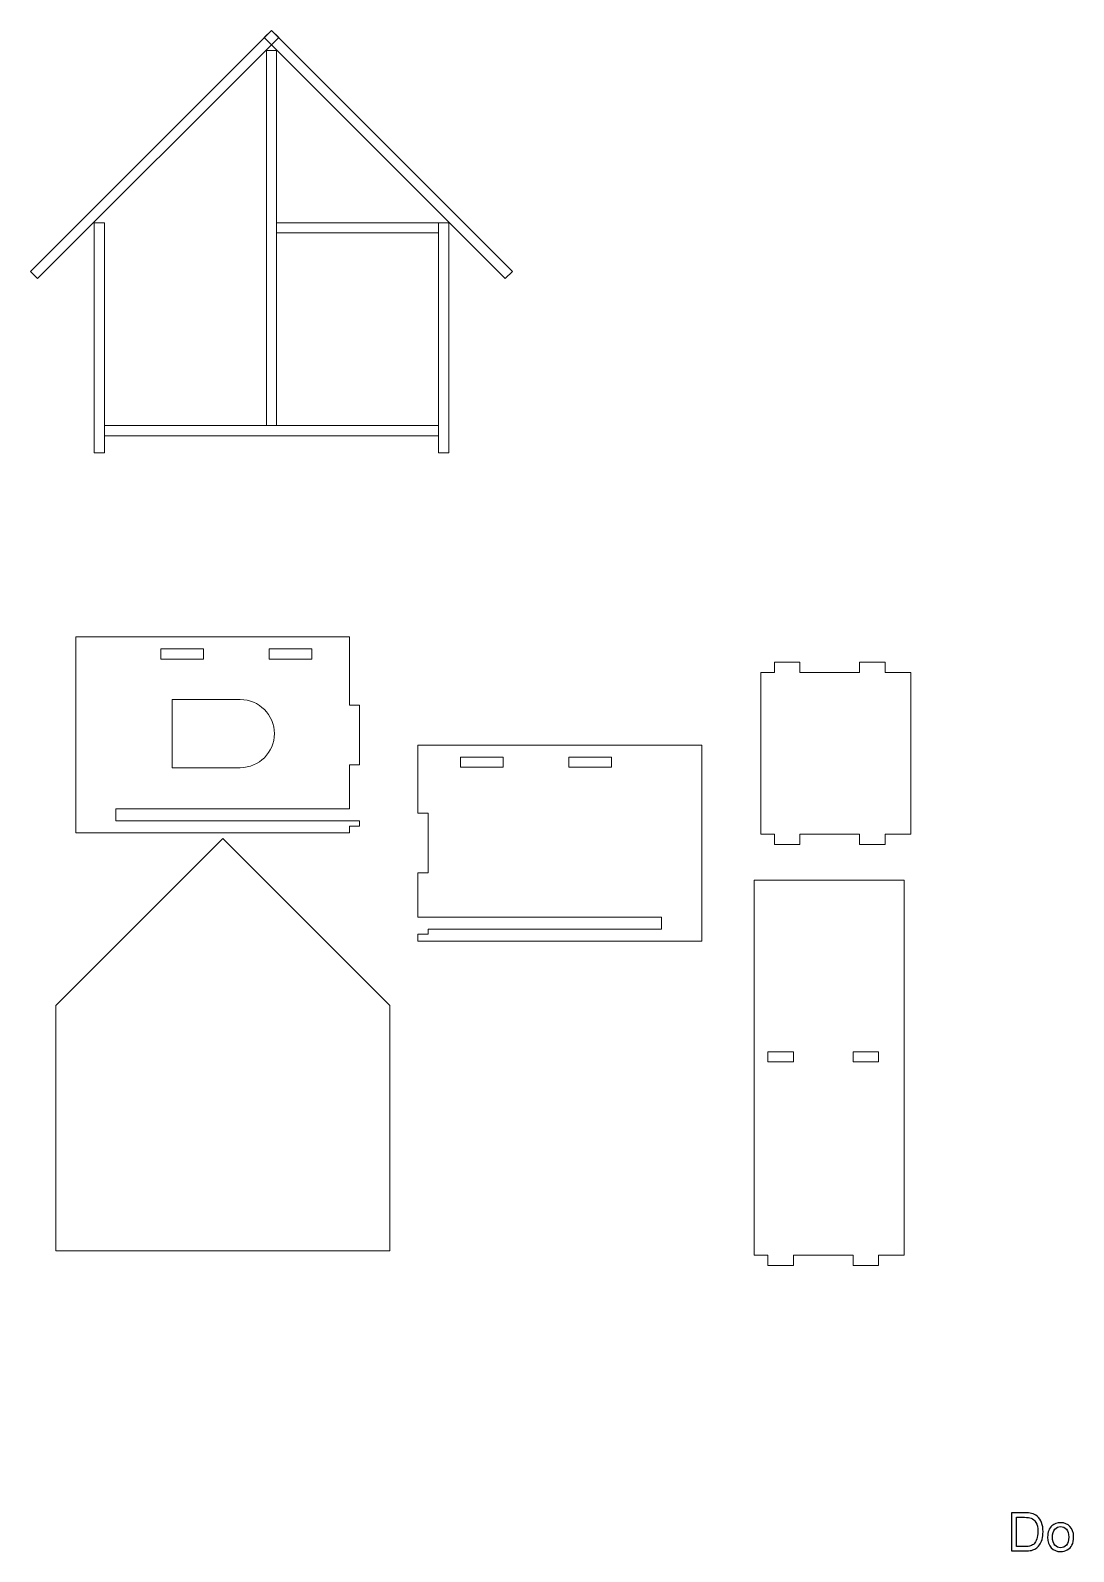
# Model space of a CAD drawing. Header units: millimetres. Extents: x -310 to 676, y -419 to 250.
# Drawn here: x -310 to 149, y -419 to 250 of the extents above; entities that cross this region are included whole.
import ezdxf

# ---------------------------------------------------------------- set-up
doc = ezdxf.new("R2010")
doc.units = ezdxf.units.MM
doc.header["$MEASUREMENT"] = 0
doc.layers.add('Layer 1', color=7, linetype='Continuous')

msp = doc.modelspace()

# ---------------------------------------------------------------- linework, layer by layer
at = {"layer": 'Layer 1', "lineweight": 5}
for points, knots in [([(-310.2408, 144.0014), (-310.2408, 144.0014), (-307.0589, 140.8192), (-307.0589, 140.8192), (-307.0589, 140.8192), (-307.0589, 140.8192), (-200.9922, 246.8853), (-200.9922, 246.8853), (-200.9922, 246.8853), (-200.9922, 246.8853), (-204.1744, 250.0654), (-204.1744, 250.0654), (-204.1744, 250.0654), (-204.1744, 250.0654), (-310.2408, 144.0014), (-310.2408, 144.0014)], [0, 0, 0, 0, 0.2, 0.2, 0.2, 0.2, 0.4, 0.4, 0.4, 0.4, 0.6, 0.6, 0.6, 0.6, 1, 1, 1, 1]), ([(-98.1078, 144.0014), (-98.1078, 144.0014), (-101.2895, 140.8192), (-101.2895, 140.8192), (-101.2895, 140.8192), (-101.2895, 140.8192), (-207.3561, 246.8853), (-207.3561, 246.8853), (-207.3561, 246.8853), (-207.3561, 246.8853), (-204.1744, 250.0654), (-204.1744, 250.0654), (-204.1744, 250.0654), (-204.1744, 250.0654), (-98.1078, 144.0014), (-98.1078, 144.0014)], [0, 0, 0, 0, 0.2, 0.2, 0.2, 0.2, 0.4, 0.4, 0.4, 0.4, 0.6, 0.6, 0.6, 0.6, 1, 1, 1, 1]), ([(-206.4243, 76.1628), (-206.4243, 76.1628), (-201.9236, 76.1628), (-201.9236, 76.1628), (-201.9236, 76.1628), (-201.9236, 76.1628), (-201.9236, 241.1644), (-201.9236, 241.1644), (-201.9236, 241.1644), (-201.9236, 241.1644), (-206.4243, 241.1644), (-206.4243, 241.1644), (-206.4243, 241.1644), (-206.4243, 241.1644), (-206.4243, 76.1628), (-206.4243, 76.1628)], [0, 0, 0, 0, 0.2, 0.2, 0.2, 0.2, 0.4, 0.4, 0.4, 0.4, 0.6, 0.6, 0.6, 0.6, 1, 1, 1, 1]), ([(-282.1741, 64.1628), (-282.1741, 64.1628), (-277.6748, 64.1628), (-277.6748, 64.1628), (-277.6748, 64.1628), (-277.6748, 64.1628), (-277.6748, 165.4133), (-277.6748, 165.4133), (-277.6748, 165.4133), (-277.6748, 165.4133), (-282.1741, 165.4133), (-282.1741, 165.4133), (-282.1741, 165.4133), (-282.1741, 165.4133), (-282.1741, 64.1628), (-282.1741, 64.1628)], [0, 0, 0, 0, 0.2, 0.2, 0.2, 0.2, 0.4, 0.4, 0.4, 0.4, 0.6, 0.6, 0.6, 0.6, 1, 1, 1, 1]), ([(-201.924, 160.914), (-201.924, 160.914), (-130.6737, 160.914), (-130.6737, 160.914), (-130.6737, 160.914), (-130.6737, 160.914), (-130.6737, 165.4133), (-130.6737, 165.4133), (-130.6737, 165.4133), (-130.6737, 165.4133), (-201.924, 165.4133), (-201.924, 165.4133), (-201.924, 165.4133), (-201.924, 165.4133), (-201.924, 160.914), (-201.924, 160.914)], [0, 0, 0, 0, 0.2, 0.2, 0.2, 0.2, 0.4, 0.4, 0.4, 0.4, 0.6, 0.6, 0.6, 0.6, 1, 1, 1, 1]), ([(-130.6737, 64.1628), (-130.6737, 64.1628), (-126.1744, 64.1628), (-126.1744, 64.1628), (-126.1744, 64.1628), (-126.1744, 64.1628), (-126.1744, 165.4133), (-126.1744, 165.4133), (-126.1744, 165.4133), (-126.1744, 165.4133), (-130.6737, 165.4133), (-130.6737, 165.4133), (-130.6737, 165.4133), (-130.6737, 165.4133), (-130.6737, 64.1628), (-130.6737, 64.1628)], [0, 0, 0, 0, 0.2, 0.2, 0.2, 0.2, 0.4, 0.4, 0.4, 0.4, 0.6, 0.6, 0.6, 0.6, 1, 1, 1, 1]), ([(-277.6749, 71.6635), (-277.6749, 71.6635), (-130.674, 71.6635), (-130.674, 71.6635), (-130.674, 71.6635), (-130.674, 71.6635), (-130.674, 76.1628), (-130.674, 76.1628), (-130.674, 76.1628), (-130.674, 76.1628), (-277.6749, 76.1628), (-277.6749, 76.1628), (-277.6749, 76.1628), (-277.6749, 76.1628), (-277.6749, 71.6635), (-277.6749, 71.6635)], [0, 0, 0, 0, 0.2, 0.2, 0.2, 0.2, 0.4, 0.4, 0.4, 0.4, 0.6, 0.6, 0.6, 0.6, 1, 1, 1, 1]), ([(-290.3309, -16.9111), (-290.3309, -16.9111), (-169.886, -16.9111), (-169.886, -16.9111), (-169.886, -16.9111), (-169.886, -16.9111), (-169.886, -46.9112), (-169.886, -46.9112), (-169.886, -46.9112), (-169.886, -46.9112), (-165.3867, -46.9112), (-165.3867, -46.9112), (-165.3867, -46.9112), (-165.3867, -46.9112), (-165.3867, -73.1615), (-165.3867, -73.1615), (-165.3867, -73.1615), (-165.3867, -73.1615), (-169.886, -73.1615), (-169.886, -73.1615), (-169.886, -73.1615), (-169.886, -73.1615), (-169.9162, -92.6304), (-169.9162, -92.6304), (-169.9162, -92.6304), (-169.9162, -92.6304), (-272.6671, -92.6304), (-272.6671, -92.6304), (-272.6671, -92.6304), (-272.6671, -92.6304), (-272.6464, -97.9114), (-272.6464, -97.9114), (-272.6464, -97.9114), (-272.6464, -97.9114), (-165.3963, -97.9114), (-165.3963, -97.9114), (-165.3963, -97.9114), (-165.3963, -97.9114), (-165.4169, -100.156), (-165.4169, -100.156), (-165.4169, -100.156), (-165.4169, -100.156), (-169.9162, -100.156), (-169.9162, -100.156), (-169.9162, -100.156), (-169.9162, -100.156), (-169.886, -103.1617), (-169.886, -103.1617), (-169.886, -103.1617), (-169.886, -103.1617), (-290.3309, -103.1617), (-290.3309, -103.1617), (-290.3309, -103.1617), (-290.3309, -103.1617), (-290.3309, -16.9111), (-290.3309, -16.9111)], [0, 0, 0, 0, 0.06666667, 0.06666667, 0.06666667, 0.06666667, 0.13333333, 0.13333333, 0.13333333, 0.13333333, 0.2, 0.2, 0.2, 0.2, 0.26666667, 0.26666667, 0.26666667, 0.26666667, 0.33333333, 0.33333333, 0.33333333, 0.33333333, 0.4, 0.4, 0.4, 0.4, 0.46666667, 0.46666667, 0.46666667, 0.46666667, 0.53333333, 0.53333333, 0.53333333, 0.53333333, 0.6, 0.6, 0.6, 0.6, 0.66666667, 0.66666667, 0.66666667, 0.66666667, 0.73333333, 0.73333333, 0.73333333, 0.73333333, 0.8, 0.8, 0.8, 0.8, 0.86666667, 0.86666667, 0.86666667, 0.86666667, 1, 1, 1, 1]), ([(-252.8314, -26.6611), (-252.8314, -26.6611), (-234.0808, -26.6611), (-234.0808, -26.6611), (-234.0808, -26.6611), (-234.0808, -26.6611), (-234.0808, -22.1613), (-234.0808, -22.1613), (-234.0808, -22.1613), (-234.0808, -22.1613), (-252.8314, -22.1613), (-252.8314, -22.1613), (-252.8314, -22.1613), (-252.8314, -22.1613), (-252.8314, -26.6611), (-252.8314, -26.6611)], [0, 0, 0, 0, 0.2, 0.2, 0.2, 0.2, 0.4, 0.4, 0.4, 0.4, 0.6, 0.6, 0.6, 0.6, 1, 1, 1, 1]), ([(-205.1364, -26.6611), (-205.1364, -26.6611), (-186.3868, -26.6611), (-186.3868, -26.6611), (-186.3868, -26.6611), (-186.3868, -26.6611), (-186.3868, -22.1613), (-186.3868, -22.1613), (-186.3868, -22.1613), (-186.3868, -22.1613), (-205.1364, -22.1613), (-205.1364, -22.1613), (-205.1364, -22.1613), (-205.1364, -22.1613), (-205.1364, -26.6611), (-205.1364, -26.6611)], [0, 0, 0, 0, 0.2, 0.2, 0.2, 0.2, 0.4, 0.4, 0.4, 0.4, 0.6, 0.6, 0.6, 0.6, 1, 1, 1, 1]), ([(11.1367, -32.4987), (11.1367, -32.4987), (17.1062, -32.4987), (17.1062, -32.4987), (17.1062, -32.4987), (17.1062, -32.4987), (17.1062, -27.9978), (17.1062, -27.9978), (17.1062, -27.9978), (17.1062, -27.9978), (28.3551, -27.9978), (28.3551, -27.9978), (28.3551, -27.9978), (28.3551, -27.9978), (28.3551, -32.4987), (28.3551, -32.4987), (28.3551, -32.4987), (28.3551, -32.4987), (54.6054, -32.4987), (54.6054, -32.4987), (54.6054, -32.4987), (54.6054, -32.4987), (54.6054, -27.9978), (54.6054, -27.9978), (54.6054, -27.9978), (54.6054, -27.9978), (65.8559, -27.9978), (65.8559, -27.9978), (65.8559, -27.9978), (65.8559, -27.9978), (65.8559, -32.4987), (65.8559, -32.4987), (65.8559, -32.4987), (65.8559, -32.4987), (77.1059, -32.4987), (77.1059, -32.4987), (77.1059, -32.4987), (77.1059, -32.4987), (77.1059, -103.7489), (77.1059, -103.7489), (77.1059, -103.7489), (77.1059, -103.7489), (65.8559, -103.7489), (65.8559, -103.7489), (65.8559, -103.7489), (65.8559, -103.7489), (65.8559, -108.2477), (65.8559, -108.2477), (65.8559, -108.2477), (65.8559, -108.2477), (54.6054, -108.2477), (54.6054, -108.2477), (54.6054, -108.2477), (54.6054, -108.2477), (54.6054, -103.7489), (54.6054, -103.7489), (54.6054, -103.7489), (54.6054, -103.7489), (28.3551, -103.7489), (28.3551, -103.7489), (28.3551, -103.7489), (28.3551, -103.7489), (28.3551, -108.2477), (28.3551, -108.2477), (28.3551, -108.2477), (28.3551, -108.2477), (17.1062, -108.2477), (17.1062, -108.2477), (17.1062, -108.2477), (17.1062, -108.2477), (17.1062, -103.7489), (17.1062, -103.7489), (17.1062, -103.7489), (17.1062, -103.7489), (11.1367, -103.7489), (11.1367, -103.7489), (11.1367, -103.7489), (11.1367, -103.7489), (11.1367, -32.4987), (11.1367, -32.4987)], [0, 0, 0, 0, 0.04761905, 0.04761905, 0.04761905, 0.04761905, 0.0952381, 0.0952381, 0.0952381, 0.0952381, 0.14285714, 0.14285714, 0.14285714, 0.14285714, 0.19047619, 0.19047619, 0.19047619, 0.19047619, 0.23809524, 0.23809524, 0.23809524, 0.23809524, 0.28571429, 0.28571429, 0.28571429, 0.28571429, 0.33333333, 0.33333333, 0.33333333, 0.33333333, 0.38095238, 0.38095238, 0.38095238, 0.38095238, 0.42857143, 0.42857143, 0.42857143, 0.42857143, 0.47619048, 0.47619048, 0.47619048, 0.47619048, 0.52380952, 0.52380952, 0.52380952, 0.52380952, 0.57142857, 0.57142857, 0.57142857, 0.57142857, 0.61904762, 0.61904762, 0.61904762, 0.61904762, 0.66666667, 0.66666667, 0.66666667, 0.66666667, 0.71428571, 0.71428571, 0.71428571, 0.71428571, 0.76190476, 0.76190476, 0.76190476, 0.76190476, 0.80952381, 0.80952381, 0.80952381, 0.80952381, 0.85714286, 0.85714286, 0.85714286, 0.85714286, 0.9047619, 0.9047619, 0.9047619, 0.9047619, 1, 1, 1, 1]), ([(-202.8854, -59.4512), (-202.8854, -67.7019), (-209.6367, -74.4516), (-217.8858, -74.4516), (-217.8858, -74.4516), (-217.8858, -74.4516), (-247.8859, -74.4516), (-247.8859, -74.4516), (-247.8859, -74.4516), (-247.8859, -74.4516), (-247.8859, -44.4514), (-247.8859, -44.4514), (-247.8859, -44.4514), (-247.8859, -44.4514), (-217.8858, -44.4514), (-217.8858, -44.4514), (-217.8858, -44.4514), (-209.6367, -44.4514), (-202.8854, -51.2011), (-202.8854, -59.4512)], [0, 0, 0, 0, 0.16666667, 0.16666667, 0.16666667, 0.16666667, 0.33333333, 0.33333333, 0.33333333, 0.33333333, 0.5, 0.5, 0.5, 0.5, 0.66666667, 0.66666667, 0.66666667, 0.66666667, 1, 1, 1, 1]), ([(-139.7231, -150.7868), (-139.7231, -150.7868), (-14.7787, -150.7868), (-14.7787, -150.7868), (-14.7787, -150.7868), (-14.7787, -150.7868), (-14.7787, -64.5362), (-14.7787, -64.5362), (-14.7787, -64.5362), (-14.7787, -64.5362), (-139.7231, -64.5362), (-139.7231, -64.5362), (-139.7231, -64.5362), (-139.7231, -64.5362), (-139.7231, -94.5363), (-139.7231, -94.5363), (-139.7231, -94.5363), (-139.7231, -94.5363), (-135.2239, -94.5363), (-135.2239, -94.5363), (-135.2239, -94.5363), (-135.2239, -94.5363), (-135.2239, -120.7866), (-135.2239, -120.7866), (-135.2239, -120.7866), (-135.2239, -120.7866), (-139.7231, -120.7866), (-139.7231, -120.7866), (-139.7231, -120.7866), (-139.7231, -120.7866), (-139.7533, -140.2555), (-139.7533, -140.2555), (-139.7533, -140.2555), (-139.7533, -140.2555), (-32.5037, -140.2555), (-32.5037, -140.2555), (-32.5037, -140.2555), (-32.5037, -140.2555), (-32.5037, -145.5063), (-32.5037, -145.5063), (-32.5037, -145.5063), (-32.5037, -145.5063), (-135.2541, -145.5063), (-135.2541, -145.5063), (-135.2541, -145.5063), (-135.2541, -145.5063), (-135.2541, -147.7811), (-135.2541, -147.7811), (-135.2541, -147.7811), (-135.2541, -147.7811), (-139.7533, -147.7811), (-139.7533, -147.7811), (-139.7533, -147.7811), (-139.7533, -147.7811), (-139.7231, -150.7868), (-139.7231, -150.7868)], [0, 0, 0, 0, 0.06666667, 0.06666667, 0.06666667, 0.06666667, 0.13333333, 0.13333333, 0.13333333, 0.13333333, 0.2, 0.2, 0.2, 0.2, 0.26666667, 0.26666667, 0.26666667, 0.26666667, 0.33333333, 0.33333333, 0.33333333, 0.33333333, 0.4, 0.4, 0.4, 0.4, 0.46666667, 0.46666667, 0.46666667, 0.46666667, 0.53333333, 0.53333333, 0.53333333, 0.53333333, 0.6, 0.6, 0.6, 0.6, 0.66666667, 0.66666667, 0.66666667, 0.66666667, 0.73333333, 0.73333333, 0.73333333, 0.73333333, 0.8, 0.8, 0.8, 0.8, 0.86666667, 0.86666667, 0.86666667, 0.86666667, 1, 1, 1, 1]), ([(-120.9735, -74.2862), (-120.9735, -74.2862), (-102.2239, -74.2862), (-102.2239, -74.2862), (-102.2239, -74.2862), (-102.2239, -74.2862), (-102.2239, -69.787), (-102.2239, -69.787), (-102.2239, -69.787), (-102.2239, -69.787), (-120.9735, -69.787), (-120.9735, -69.787), (-120.9735, -69.787), (-120.9735, -69.787), (-120.9735, -74.2862), (-120.9735, -74.2862)], [0, 0, 0, 0, 0.2, 0.2, 0.2, 0.2, 0.4, 0.4, 0.4, 0.4, 0.6, 0.6, 0.6, 0.6, 1, 1, 1, 1]), ([(-73.2784, -74.2862), (-73.2784, -74.2862), (-54.5283, -74.2862), (-54.5283, -74.2862), (-54.5283, -74.2862), (-54.5283, -74.2862), (-54.5283, -69.787), (-54.5283, -69.787), (-54.5283, -69.787), (-54.5283, -69.787), (-73.2784, -69.787), (-73.2784, -69.787), (-73.2784, -69.787), (-73.2784, -69.787), (-73.2784, -74.2862), (-73.2784, -74.2862)], [0, 0, 0, 0, 0.2, 0.2, 0.2, 0.2, 0.4, 0.4, 0.4, 0.4, 0.6, 0.6, 0.6, 0.6, 1, 1, 1, 1]), ([(8.2603, -124.0181), (8.2603, -124.0181), (74.2285, -124.0181), (74.2285, -124.0181), (74.2285, -124.0181), (74.2285, -124.0181), (74.2285, -289.018), (74.2285, -289.018), (74.2285, -289.018), (74.2285, -289.018), (62.9801, -289.018), (62.9801, -289.018), (62.9801, -289.018), (62.9801, -289.018), (62.9801, -293.5187), (62.9801, -293.5187), (62.9801, -293.5187), (62.9801, -293.5187), (51.7296, -293.5187), (51.7296, -293.5187), (51.7296, -293.5187), (51.7296, -293.5187), (51.7296, -289.018), (51.7296, -289.018), (51.7296, -289.018), (51.7296, -289.018), (25.4793, -289.018), (25.4793, -289.018), (25.4793, -289.018), (25.4793, -289.018), (25.4793, -293.5187), (25.4793, -293.5187), (25.4793, -293.5187), (25.4793, -293.5187), (14.2287, -293.5187), (14.2287, -293.5187), (14.2287, -293.5187), (14.2287, -293.5187), (14.2287, -289.018), (14.2287, -289.018), (14.2287, -289.018), (14.2287, -289.018), (8.2603, -289.018), (8.2603, -289.018), (8.2603, -289.018), (8.2603, -289.018), (8.2603, -124.0181), (8.2603, -124.0181)], [0, 0, 0, 0, 0.07692308, 0.07692308, 0.07692308, 0.07692308, 0.15384615, 0.15384615, 0.15384615, 0.15384615, 0.23076923, 0.23076923, 0.23076923, 0.23076923, 0.30769231, 0.30769231, 0.30769231, 0.30769231, 0.38461538, 0.38461538, 0.38461538, 0.38461538, 0.46153846, 0.46153846, 0.46153846, 0.46153846, 0.53846154, 0.53846154, 0.53846154, 0.53846154, 0.61538462, 0.61538462, 0.61538462, 0.61538462, 0.69230769, 0.69230769, 0.69230769, 0.69230769, 0.76923077, 0.76923077, 0.76923077, 0.76923077, 0.84615385, 0.84615385, 0.84615385, 0.84615385, 1, 1, 1, 1]), ([(25.4793, -203.9791), (25.4793, -203.9791), (14.2287, -203.9791), (14.2287, -203.9791), (14.2287, -203.9791), (14.2287, -203.9791), (14.2287, -199.4782), (14.2287, -199.4782), (14.2287, -199.4782), (14.2287, -199.4782), (25.4793, -199.4782), (25.4793, -199.4782), (25.4793, -199.4782), (25.4793, -199.4782), (25.4793, -203.9791), (25.4793, -203.9791)], [0, 0, 0, 0, 0.2, 0.2, 0.2, 0.2, 0.4, 0.4, 0.4, 0.4, 0.6, 0.6, 0.6, 0.6, 1, 1, 1, 1]), ([(62.9801, -203.9791), (62.9801, -203.9791), (51.7296, -203.9791), (51.7296, -203.9791), (51.7296, -203.9791), (51.7296, -203.9791), (51.7296, -199.4782), (51.7296, -199.4782), (51.7296, -199.4782), (51.7296, -199.4782), (62.9801, -199.4782), (62.9801, -199.4782), (62.9801, -199.4782), (62.9801, -199.4782), (62.9801, -203.9791), (62.9801, -203.9791)], [0, 0, 0, 0, 0.2, 0.2, 0.2, 0.2, 0.4, 0.4, 0.4, 0.4, 0.6, 0.6, 0.6, 0.6, 1, 1, 1, 1])]:
    msp.add_open_spline(points, degree=3, knots=knots, dxfattribs=at)
at = {"layer": 'Layer 1', "lineweight": 15}
msp.add_open_spline([(-299.062, -287.0587), (-299.062, -287.0587), (-152.0623, -287.0587), (-152.0623, -287.0587), (-152.0623, -287.0587), (-152.0623, -287.0587), (-152.0623, -179.155), (-152.0623, -179.155), (-152.0623, -179.155), (-152.0623, -179.155), (-225.5624, -105.6543), (-225.5624, -105.6543), (-225.5624, -105.6543), (-225.5624, -105.6543), (-299.062, -179.155), (-299.062, -179.155), (-299.062, -179.155), (-299.062, -179.155), (-299.062, -287.0587), (-299.062, -287.0587)], degree=3, knots=[0, 0, 0, 0, 0.16666667, 0.16666667, 0.16666667, 0.16666667, 0.33333333, 0.33333333, 0.33333333, 0.33333333, 0.5, 0.5, 0.5, 0.5, 0.66666667, 0.66666667, 0.66666667, 0.66666667, 1, 1, 1, 1], dxfattribs=at)
at = {"layer": 'Layer 1', "color": 250}
for points, knots in [([(121.4423, -419.2338), (121.4423, -419.2338), (121.4423, -402.4363), (121.4423, -402.4363), (121.4423, -402.4363), (121.4423, -402.4363), (127.2292, -402.4363), (127.2292, -402.4363), (127.2292, -402.4363), (128.5351, -402.4363), (129.5322, -402.5145), (130.2204, -402.6748), (130.2204, -402.6748), (131.1822, -402.8977), (132.0033, -403.3004), (132.6837, -403.8791), (132.6837, -403.8791), (133.5713, -404.6298), (134.2321, -405.5839), (134.67, -406.7491), (134.67, -406.7491), (135.1118, -407.9143), (135.3308, -409.2476), (135.3308, -410.7451), (135.3308, -410.7451), (135.3308, -412.0198), (135.1822, -413.1498), (134.885, -414.1351), (134.885, -414.1351), (134.5879, -415.1204), (134.2047, -415.9376), (133.7394, -416.5828), (133.7394, -416.5828), (133.2702, -417.228), (132.7619, -417.7363), (132.2067, -418.1038), (132.2067, -418.1038), (131.6553, -418.4753), (130.9867, -418.7568), (130.2047, -418.9484), (130.2047, -418.9484), (129.4188, -419.14), (128.5195, -419.2338), (127.5029, -419.2338), (127.5029, -419.2338), (127.5029, -419.2338), (121.4423, -419.2338), (121.4423, -419.2338)], [0, 0, 0, 0, 0.07692308, 0.07692308, 0.07692308, 0.07692308, 0.15384615, 0.15384615, 0.15384615, 0.15384615, 0.23076923, 0.23076923, 0.23076923, 0.23076923, 0.30769231, 0.30769231, 0.30769231, 0.30769231, 0.38461538, 0.38461538, 0.38461538, 0.38461538, 0.46153846, 0.46153846, 0.46153846, 0.46153846, 0.53846154, 0.53846154, 0.53846154, 0.53846154, 0.61538462, 0.61538462, 0.61538462, 0.61538462, 0.69230769, 0.69230769, 0.69230769, 0.69230769, 0.76923077, 0.76923077, 0.76923077, 0.76923077, 0.84615385, 0.84615385, 0.84615385, 0.84615385, 1, 1, 1, 1]), ([(123.6711, -417.2631), (123.6711, -417.2631), (127.2526, -417.2631), (127.2526, -417.2631), (127.2526, -417.2631), (128.3592, -417.2631), (129.2272, -417.1615), (129.8567, -416.9543), (129.8567, -416.9543), (130.4862, -416.747), (130.9867, -416.4577), (131.3621, -416.0823), (131.3621, -416.0823), (131.886, -415.5545), (132.2966, -414.8428), (132.5898, -413.9513), (132.5898, -413.9513), (132.8831, -413.0599), (133.0317, -411.9807), (133.0317, -410.7099), (133.0317, -410.7099), (133.0317, -408.9504), (132.7423, -407.5975), (132.1676, -406.6513), (132.1676, -406.6513), (131.5928, -405.7051), (130.8929, -405.0717), (130.0679, -404.751), (130.0679, -404.751), (129.4735, -404.5203), (128.5156, -404.407), (127.194, -404.407), (127.194, -404.407), (127.194, -404.407), (123.6711, -404.407), (123.6711, -404.407), (123.6711, -404.407), (123.6711, -404.407), (123.6711, -417.2631), (123.6711, -417.2631)], [0, 0, 0, 0, 0.09090909, 0.09090909, 0.09090909, 0.09090909, 0.18181818, 0.18181818, 0.18181818, 0.18181818, 0.27272727, 0.27272727, 0.27272727, 0.27272727, 0.36363636, 0.36363636, 0.36363636, 0.36363636, 0.45454545, 0.45454545, 0.45454545, 0.45454545, 0.54545455, 0.54545455, 0.54545455, 0.54545455, 0.63636364, 0.63636364, 0.63636364, 0.63636364, 0.72727273, 0.72727273, 0.72727273, 0.72727273, 0.81818182, 0.81818182, 0.81818182, 0.81818182, 1, 1, 1, 1]), ([(137.3523, -413.1459), (137.3523, -410.8976), (137.9779, -409.2319), (139.233, -408.1489), (139.233, -408.1489), (140.277, -407.2495), (141.5556, -406.7999), (143.0609, -406.7999), (143.0609, -406.7999), (144.7305, -406.7999), (146.099, -407.3473), (147.1626, -408.4421), (147.1626, -408.4421), (148.2222, -409.533), (148.7539, -411.0462), (148.7539, -412.9738), (148.7539, -412.9738), (148.7539, -414.5379), (148.5193, -415.7656), (148.0501, -416.661), (148.0501, -416.661), (147.5809, -417.5564), (146.8967, -418.2524), (145.9974, -418.749), (145.9974, -418.749), (145.102, -419.2455), (144.1206, -419.4919), (143.0609, -419.4919), (143.0609, -419.4919), (141.3562, -419.4919), (139.9798, -418.9484), (138.928, -417.8575), (138.928, -417.8575), (137.8762, -416.7666), (137.3523, -415.1947), (137.3523, -413.1459)], [0, 0, 0, 0, 0.1, 0.1, 0.1, 0.1, 0.2, 0.2, 0.2, 0.2, 0.3, 0.3, 0.3, 0.3, 0.4, 0.4, 0.4, 0.4, 0.5, 0.5, 0.5, 0.5, 0.6, 0.6, 0.6, 0.6, 0.7, 0.7, 0.7, 0.7, 0.8, 0.8, 0.8, 0.8, 1, 1, 1, 1]), ([(139.4637, -413.1498), (139.4637, -414.706), (139.8039, -415.8712), (140.4842, -416.6414), (140.4842, -416.6414), (141.1685, -417.4156), (142.0248, -417.8027), (143.0609, -417.8027), (143.0609, -417.8027), (144.0854, -417.8027), (144.9378, -417.4156), (145.622, -416.6375), (145.622, -416.6375), (146.3024, -415.8594), (146.6425, -414.6747), (146.6425, -413.0833), (146.6425, -413.0833), (146.6425, -411.5819), (146.2984, -410.444), (145.6142, -409.6738), (145.6142, -409.6738), (144.9299, -408.8996), (144.0775, -408.5125), (143.0609, -408.5125), (143.0609, -408.5125), (142.0248, -408.5125), (141.1685, -408.8957), (140.4842, -409.6659), (140.4842, -409.6659), (139.8039, -410.4362), (139.4637, -411.5975), (139.4637, -413.1498)], [0, 0, 0, 0, 0.11111111, 0.11111111, 0.11111111, 0.11111111, 0.22222222, 0.22222222, 0.22222222, 0.22222222, 0.33333333, 0.33333333, 0.33333333, 0.33333333, 0.44444444, 0.44444444, 0.44444444, 0.44444444, 0.55555556, 0.55555556, 0.55555556, 0.55555556, 0.66666667, 0.66666667, 0.66666667, 0.66666667, 0.77777778, 0.77777778, 0.77777778, 0.77777778, 1, 1, 1, 1])]:
    msp.add_open_spline(points, degree=3, knots=knots, dxfattribs=at)

doc.saveas('drawing.dxf')
